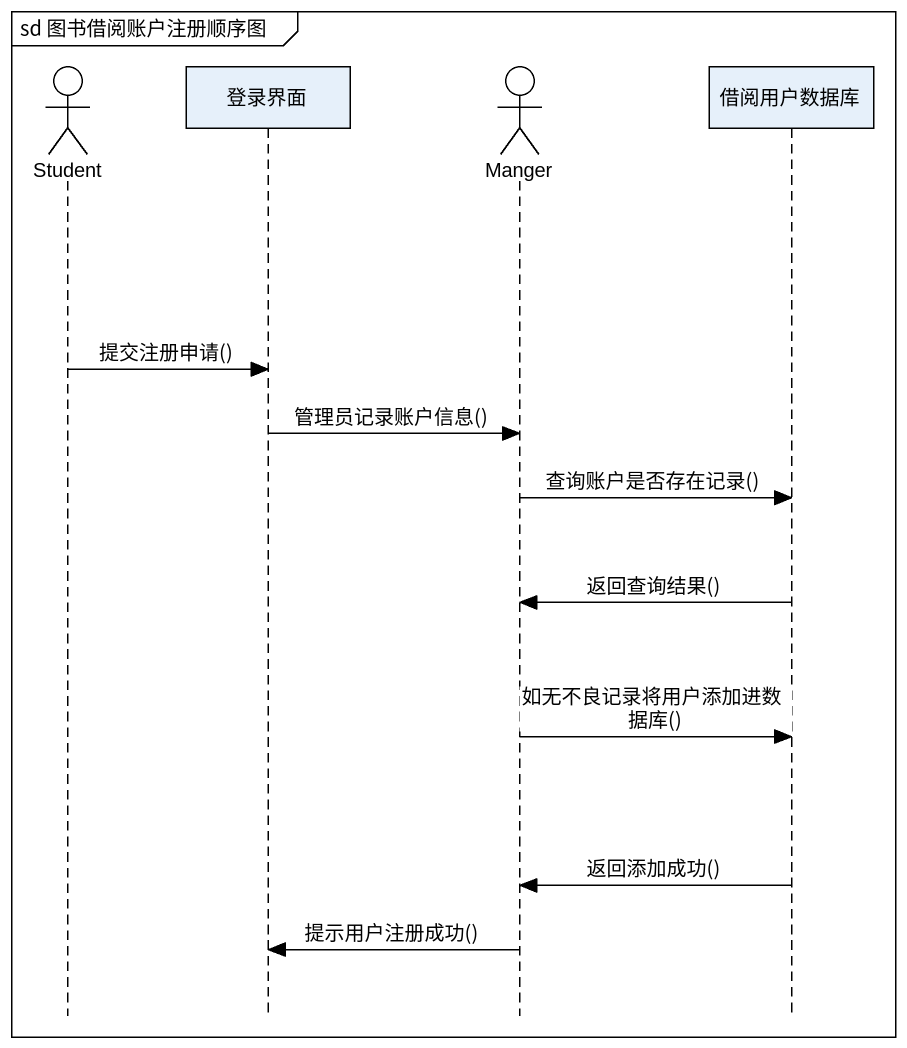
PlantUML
@startuml
mainframe sd 图书借阅账户注册顺序图
hide footbox
actor Student
participant 登录界面
actor Manger
participant 借阅用户数据库

Student -> 登录界面 : 提交注册申请()
登录界面 -> Manger : 管理员记录账户信息()
Manger -> 借阅用户数据库 : 查询账户是否存在记录()
借阅用户数据库 -> Manger : 返回查询结果()
Manger -> 借阅用户数据库 : 如无不良记录将用户添加进数据库()
借阅用户数据库 -> Manger : 返回添加成功()
Manger -> 登录界面 : 提示用户注册成功()
@enduml
